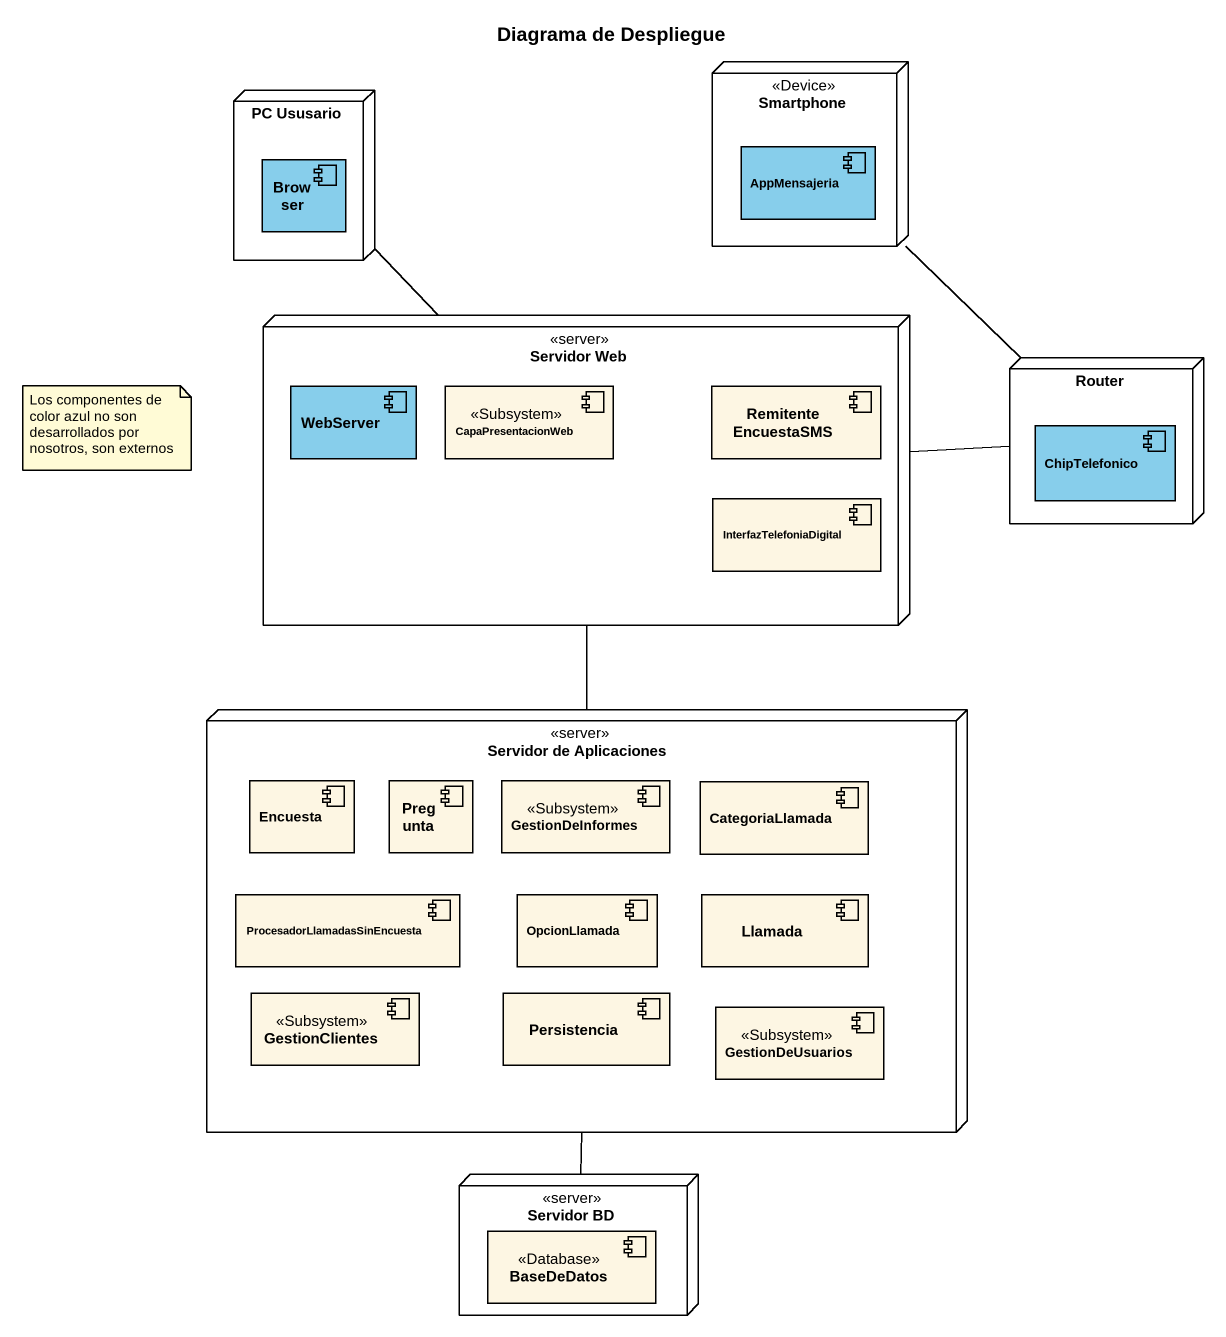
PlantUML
@startuml
title Diagrama de Despliegue
node "PC Ususario" as PC_Ususario {
  component Browser #87CEEB
}
node Smartphone <<Device>> {
  component AppMensajeria #87CEEB
}
node "Servidor Web" as Servidor_Web <<server>> {
  component WebServer #87CEEB
  component CapaPresentacionWeb <<Subsystem>>
  component RemitenteEncuestaSMS
  component InterfazTelefoniaDigital
}
node Router {
  component ChipTelefonico #87CEEB
}
node "Servidor de Aplicaciones" as Servidor_de_Aplicaciones <<server>> {
  component Encuesta
  component Pregunta
  component GestionDeInformes <<Subsystem>>
  component CategoriaLlamada
  component "ProcesadorLlamadasSinEncuesta" as ProcesadorLlamadasSinEncuest
  component OpcionLlamada
  component Llamada
  component GestionClientes <<Subsystem>>
  component Persistencia
  component GestionDeUsuarios <<Subsystem>>
}
node "Servidor BD" as Servidor_BD <<server>> {
  component BaseDeDatos <<Database>>
}
Servidor_Web -up- PC_Ususario
Servidor_Web -right- Router
Router -up- Smartphone
Servidor_de_Aplicaciones -up- Servidor_Web
Servidor_BD -up- Servidor_de_Aplicaciones
note as N1
  Los componentes de color azul no son desarrollados por nosotros, son externos
end note
@enduml
